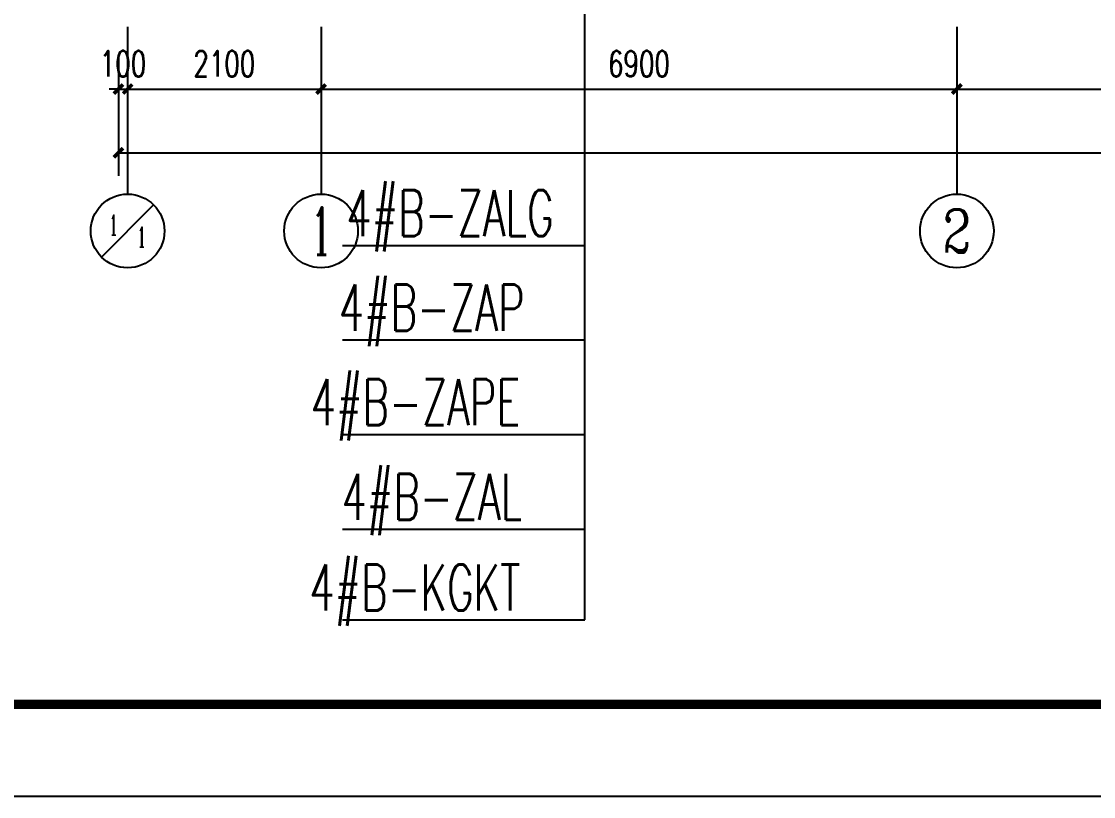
# Model space of a CAD drawing. Extents: x 2350667 to 3185789, y 309667 to 706270.
# Drawn here: x 2369942 to 2381578, y 439114 to 447524 of the extents above; entities that cross this region are included whole.
import ezdxf
from ezdxf.enums import TextEntityAlignment as Align

# ---------------------------------------------------------------- set-up
doc = ezdxf.new("R2010")
doc.units = 0
doc.header["$LTSCALE"] = 1000
for name, color, linetype in [('0-底图', 7, 'Continuous'), ('A-ANNO-DIMS', 3, 'Continuous'), ('AXIS', 3, 'Continuous'), ('AXIS_TEXT', 7, 'Continuous'), ('BTTK', 7, 'Continuous'), ('DIM-箱柜', 7, 'Continuous'), ('PUB_DIM', 3, 'Continuous'), ('PUB_TITLE', 4, 'Continuous')]:
    doc.layers.add(name, color=color, linetype=linetype)
doc.styles.add('_TCH_AXIS', font='COMPLEX', dxfattribs={"bigfont": 'GBCBIG'})
doc.styles.add('_TEL_DIM', font='SIMPLEX', dxfattribs={"width": 0.8, "height": 3.5, "bigfont": 'HZTXT'})
doc.styles.add('A_DIM_T3', font='SIMPLEX', dxfattribs={"width": 0.7, "bigfont": 'HZ'})
doc.styles.add('COMPLEX', font='COMPLEX')
doc.styles.add('HZ(TK)', font='geniso.shx', dxfattribs={"width": 0.9, "bigfont": 'hztxt.shx'})
doc.dimstyles.new('_TCH_ARCH&&100', dxfattribs={"dimtxt": 280, "dimasz": 100, "dimexe": 250, "dimexo": 300, "dimgap": 135, "dimtad": 1, "dimdec": 0, "dimzin": 0, "dimdsep": 46, "dimtxsty": 'A_DIM_T3', "dimblk": 'ARCHTICK', "dimcen": 0.09, "dimclrt": 7, "dimazin": 2, "dimtfac": 1, "dimtdec": 0, "dimtix": 1, "dimtmove": 2, "dimatfit": 3, "dimfxl": 150, "dimtolj": 1, "dimtzin": 0, "dimarcsym": 0})

# ---------------------------------------------------------------- blocks, each defined once
blk = doc.blocks.new('vhtemplate_2020年新竖式图框_A1')
at = {"layer": 'PUB_TITLE', "color": 7}
blk.add_lwpolyline([(0, 594), (841, 594), (841, 0), (0, 0)], close=True, dxfattribs=at)
at = {"layer": 'PUB_TITLE', "const_width": 1}
blk.add_lwpolyline([(25, 10), (831, 10), (831, 584), (25, 584)], close=True, dxfattribs=at)
at = {"layer": 'BTTK', "color": 4, "style": 'HZ(TK)', "width": 0.9}
for tag, p in [('合作单位', (796, 511.5)), ('建设单位', (796, 209.5)), ('工程名称', (796, 176.5)), ('子项名称', (806, 160)), ('图纸名称', (796, 141))]:
    blk.add_attdef(tag, text='', height=3.5, dxfattribs=at).set_placement(p, align=Align.MIDDLE_CENTER)
for tag, p in [('注册证书号', (808.5, 309.01)), ('注册印章号', (808.5, 301.01)), ('设计号', (806, 193)), ('图别', (789.75, 34)), ('图号', (822.25, 34)), ('版本号', (789.75, 26)), ('日期', (822.25, 26))]:
    blk.add_attdef(tag, text='', height=3.5, dxfattribs=at).set_placement(p, align=Align.MIDDLE)
blk = doc.blocks.new('_ArchTick')
at = {"color": 0, "linetype": 'ByBlock', "const_width": 0.4}
blk.add_lwpolyline([(-0.5, -0.5), (0.5, 0.5)], dxfattribs=at)
blk = doc.blocks.new('*D740')
at = {"layer": 'A-ANNO-DIMS', "color": 0, "lineweight": -2, "transparency": 16777216}
for p, q in [((2142744, -29394), (2142744, -30017)), ((2142844, -29394), (2142844, -30017)), ((2142744, -29767), (2142644, -29767)), ((2142744, -29767), (2142844, -29767)), ((2142844, -29767), (2142944, -29767))]:
    blk.add_line(p, q, dxfattribs=at)
at = {"layer": 'Defpoints', "color": 0, "transparency": 16777216}
for p in [(2142744, -29094), (2142844, -29094), (2142844, -29767)]:
    blk.add_point(p, dxfattribs=at)
at = {"layer": 'A-ANNO-DIMS', "color": 0, "lineweight": -2, "transparency": 16777216, "xscale": 100, "yscale": 100, "zscale": 100}
blk.add_blockref('_ArchTick', (2142744, -29767), dxfattribs=at)
at = {"layer": 'A-ANNO-DIMS', "color": 0, "lineweight": -2, "transparency": 16777216, "xscale": 100, "yscale": 100, "zscale": 100, "rotation": 180}
blk.add_blockref('_ArchTick', (2142844, -29767), dxfattribs=at)
at = {"layer": 'A-ANNO-DIMS', "color": 7, "transparency": 16777216, "insert": (2142794, -29492), "char_height": 280, "attachment_point": 5, "style": 'A_DIM_T3'}
blk.add_mtext('\\A1;100', dxfattribs=at)
blk = doc.blocks.new('*D741')
at = {"layer": 'A-ANNO-DIMS', "color": 0, "lineweight": -2, "transparency": 16777216}
for p, q in [((2142844, -29394), (2142844, -30017)), ((2144944, -29394), (2144944, -30017)), ((2142844, -29767), (2144944, -29767))]:
    blk.add_line(p, q, dxfattribs=at)
at = {"layer": 'Defpoints', "color": 0, "transparency": 16777216}
for p in [(2142844, -29094), (2144944, -29094), (2144944, -29767)]:
    blk.add_point(p, dxfattribs=at)
at = {"layer": 'A-ANNO-DIMS', "color": 0, "lineweight": -2, "transparency": 16777216, "xscale": 100, "yscale": 100, "zscale": 100, "rotation": 180}
blk.add_blockref('_ArchTick', (2142844, -29767), dxfattribs=at)
at = {"layer": 'A-ANNO-DIMS', "color": 0, "lineweight": -2, "transparency": 16777216, "xscale": 100, "yscale": 100, "zscale": 100}
blk.add_blockref('_ArchTick', (2144944, -29767), dxfattribs=at)
at = {"layer": 'A-ANNO-DIMS', "color": 7, "transparency": 16777216, "insert": (2143894, -29492), "char_height": 280, "attachment_point": 5, "style": 'A_DIM_T3'}
blk.add_mtext('\\A1;2100', dxfattribs=at)
blk = doc.blocks.new('*D742')
at = {"layer": 'A-ANNO-DIMS', "color": 0, "lineweight": -2, "transparency": 16777216}
for p, q in [((2144944, -29394), (2144944, -30017)), ((2151844, -29394), (2151844, -30017)), ((2144944, -29767), (2151844, -29767))]:
    blk.add_line(p, q, dxfattribs=at)
at = {"layer": 'Defpoints', "color": 0, "transparency": 16777216}
for p in [(2144944, -29094), (2151844, -29094), (2151844, -29767)]:
    blk.add_point(p, dxfattribs=at)
at = {"layer": 'A-ANNO-DIMS', "color": 0, "lineweight": -2, "transparency": 16777216, "xscale": 100, "yscale": 100, "zscale": 100, "rotation": 180}
blk.add_blockref('_ArchTick', (2144944, -29767), dxfattribs=at)
at = {"layer": 'A-ANNO-DIMS', "color": 0, "lineweight": -2, "transparency": 16777216, "xscale": 100, "yscale": 100, "zscale": 100}
blk.add_blockref('_ArchTick', (2151844, -29767), dxfattribs=at)
at = {"layer": 'A-ANNO-DIMS', "color": 7, "transparency": 16777216, "insert": (2148394, -29492), "char_height": 280, "attachment_point": 5, "style": 'A_DIM_T3'}
blk.add_mtext('\\A1;6900', dxfattribs=at)
blk = doc.blocks.new('*D743')
at = {"layer": 'A-ANNO-DIMS', "color": 0, "lineweight": -2, "transparency": 16777216}
for p, q in [((2151844, -29394), (2151844, -30017)), ((2158744, -29394), (2158744, -30017)), ((2151844, -29767), (2158744, -29767))]:
    blk.add_line(p, q, dxfattribs=at)
at = {"layer": 'Defpoints', "color": 0, "transparency": 16777216}
for p in [(2151844, -29094), (2158744, -29094), (2158744, -29767)]:
    blk.add_point(p, dxfattribs=at)
at = {"layer": 'A-ANNO-DIMS', "color": 0, "lineweight": -2, "transparency": 16777216, "xscale": 100, "yscale": 100, "zscale": 100, "rotation": 180}
blk.add_blockref('_ArchTick', (2151844, -29767), dxfattribs=at)
at = {"layer": 'A-ANNO-DIMS', "color": 0, "lineweight": -2, "transparency": 16777216, "xscale": 100, "yscale": 100, "zscale": 100}
blk.add_blockref('_ArchTick', (2158744, -29767), dxfattribs=at)
at = {"layer": 'A-ANNO-DIMS', "color": 7, "transparency": 16777216, "insert": (2155294, -29492), "char_height": 280, "attachment_point": 5, "style": 'A_DIM_T3'}
blk.add_mtext('\\A1;6900', dxfattribs=at)
blk = doc.blocks.new('*D764')
at = {"layer": 'Defpoints', "color": 0, "transparency": 16777216}
for p in [(2142744, -29094), (2179544, -29094), (2179544, -30459)]:
    blk.add_point(p, dxfattribs=at)
at = {"layer": 'PUB_DIM', "color": 0, "lineweight": -2, "transparency": 16777216}
for p, q in [((2142744, -29394), (2142744, -30709)), ((2179544, -29394), (2179544, -30709)), ((2142744, -30459), (2179544, -30459))]:
    blk.add_line(p, q, dxfattribs=at)
at = {"layer": 'PUB_DIM', "color": 0, "lineweight": -2, "transparency": 16777216, "xscale": 100, "yscale": 100, "zscale": 100, "rotation": 180}
blk.add_blockref('_ArchTick', (2142744, -30459), dxfattribs=at)
at = {"layer": 'PUB_DIM', "color": 0, "lineweight": -2, "transparency": 16777216, "xscale": 100, "yscale": 100, "zscale": 100}
blk.add_blockref('_ArchTick', (2179544, -30459), dxfattribs=at)
at = {"layer": 'PUB_DIM', "color": 7, "transparency": 16777216, "insert": (2161144, -30184), "char_height": 280, "attachment_point": 5, "style": 'A_DIM_T3'}
blk.add_mtext('\\A1;36800', dxfattribs=at)
blk = doc.blocks.new('_AXISO')
blk.add_circle((0, 0), 0.5)
at = {"layer": 'AXIS_TEXT', "style": 'COMPLEX', "width": 1.041667}
blk.add_attdef('A', text='', height=0.56, dxfattribs=at).set_placement((-0.25, -0.28), (0.25, -0.28), align=Align.FIT)
blk = doc.blocks.new('cghch')
at = {"layer": 'AXIS'}
for p, q in [((2142844.1, -29093.7), (2142844.1, -30907.4)), ((2144944.1, -29093.7), (2144944.1, -30907.4)), ((2151844.1, -29093.7), (2151844.1, -30907.4)), ((2142561.2, -31590.2), (2143126.9, -31024.5))]:
    blk.add_line(p, q, dxfattribs=at)
blk.add_circle((2142844.1, -31307.4), 400, dxfattribs=at)
ref = blk.add_blockref('_AXISO', (2144944.1, -31307.4), dxfattribs=dict(at, xscale=800, yscale=800, zscale=800))
ref.add_attrib('A', '1', dxfattribs={"layer": 'AXIS_TEXT', "height": 514.7, "style": '_TCH_AXIS'}).set_placement((2144833.8, -31564.7), (2145054.4, -31564.7), align=Align.FIT)
ref = blk.add_blockref('_AXISO', (2151844.1, -31307.4), dxfattribs=dict(at, xscale=800, yscale=800, zscale=800))
ref.add_attrib('A', '2', dxfattribs={"layer": 'AXIS_TEXT', "height": 465.9, "style": '_TCH_AXIS'}).set_placement((2151688.7, -31540.3), (2151999.4, -31540.3), align=Align.FIT)
at = {"layer": 'AXIS_TEXT', "color": 7, "style": '_TCH_AXIS'}
for p, p2 in [((2142644.8, -31351.1), (2142738.5, -31351.1)), ((2142949.6, -31482.2), (2143043.3, -31482.2))]:
    blk.add_text('1', height=218.6, dxfattribs=at).set_placement(p, p2, align=Align.FIT)
at = {"layer": 'A-ANNO-DIMS'}
for p1, p2, picture, middle in [((2142744.1, -29093.7), (2142844.1, -29093.7), '*D740', (2142794.1, -29492.2)), ((2142844.1, -29093.7), (2144944.1, -29093.7), '*D741', (2143894.1, -29492.2)), ((2144944.1, -29093.7), (2151844.1, -29093.7), '*D742', (2148394.1, -29492.2)), ((2151844.1, -29093.7), (2158744.1, -29093.7), '*D743', (2155294.1, -29492.2))]:
    dim = blk.add_aligned_dim(p1=p1, p2=p2, distance=-673.6, dimstyle='_TCH_ARCH&&100', dxfattribs=at)
    dim.commit()
    dim.dimension.update_dxf_attribs({"geometry": picture, "text_midpoint": middle})
at = {"layer": 'PUB_DIM'}
dim = blk.add_aligned_dim(p1=(2142744.1, -29093.7), p2=(2179544.1, -29093.7), distance=-1365.2, dimstyle='_TCH_ARCH&&100', dxfattribs=at)
dim.commit()
dim.dimension.update_dxf_attribs({"geometry": '*D764', "text_midpoint": (2161144.1, -30183.9)})

msp = doc.modelspace()

# ---------------------------------------------------------------- linework, layer by layer
at = {"layer": 'DIM-箱柜', "color": 7}
for p, q in [((2376056, 441031), (2376056, 454859)), ((2373428, 445095), (2376056, 445095)), ((2373428, 444069), (2376056, 444069)), ((2373428, 443043), (2376056, 443043)), ((2373428, 442016), (2376056, 442016)), ((2373428, 441031), (2376056, 441031))]:
    msp.add_line(p, q, dxfattribs=at)

# ---------------------------------------------------------------- block references
at = {"layer": '0-底图', "xscale": 100, "yscale": 100, "zscale": 100}
msp.add_blockref('vhtemplate_2020年新竖式图框_A1', (2350667, 439114), dxfattribs=at)
at = {"layer": '0-底图'}
msp.add_blockref('cghch', (228250, 476558), dxfattribs=at)

# ---------------------------------------------------------------- texts
at = {"layer": 'DIM-箱柜', "color": 7, "style": '_TEL_DIM', "width": 0.64}
for s, p in [('4#B-ZALG', (2373468, 445195)), ('4#B-ZAP', (2373386, 444169)), ('4#B-ZAPE', (2373081, 443143)), ('4#B-ZAL', (2373416, 442116)), ('4#B-KGKT', (2373066, 441131))]:
    msp.add_text(s, height=500, dxfattribs=at).set_placement(p)

doc.saveas('drawing.dxf')
